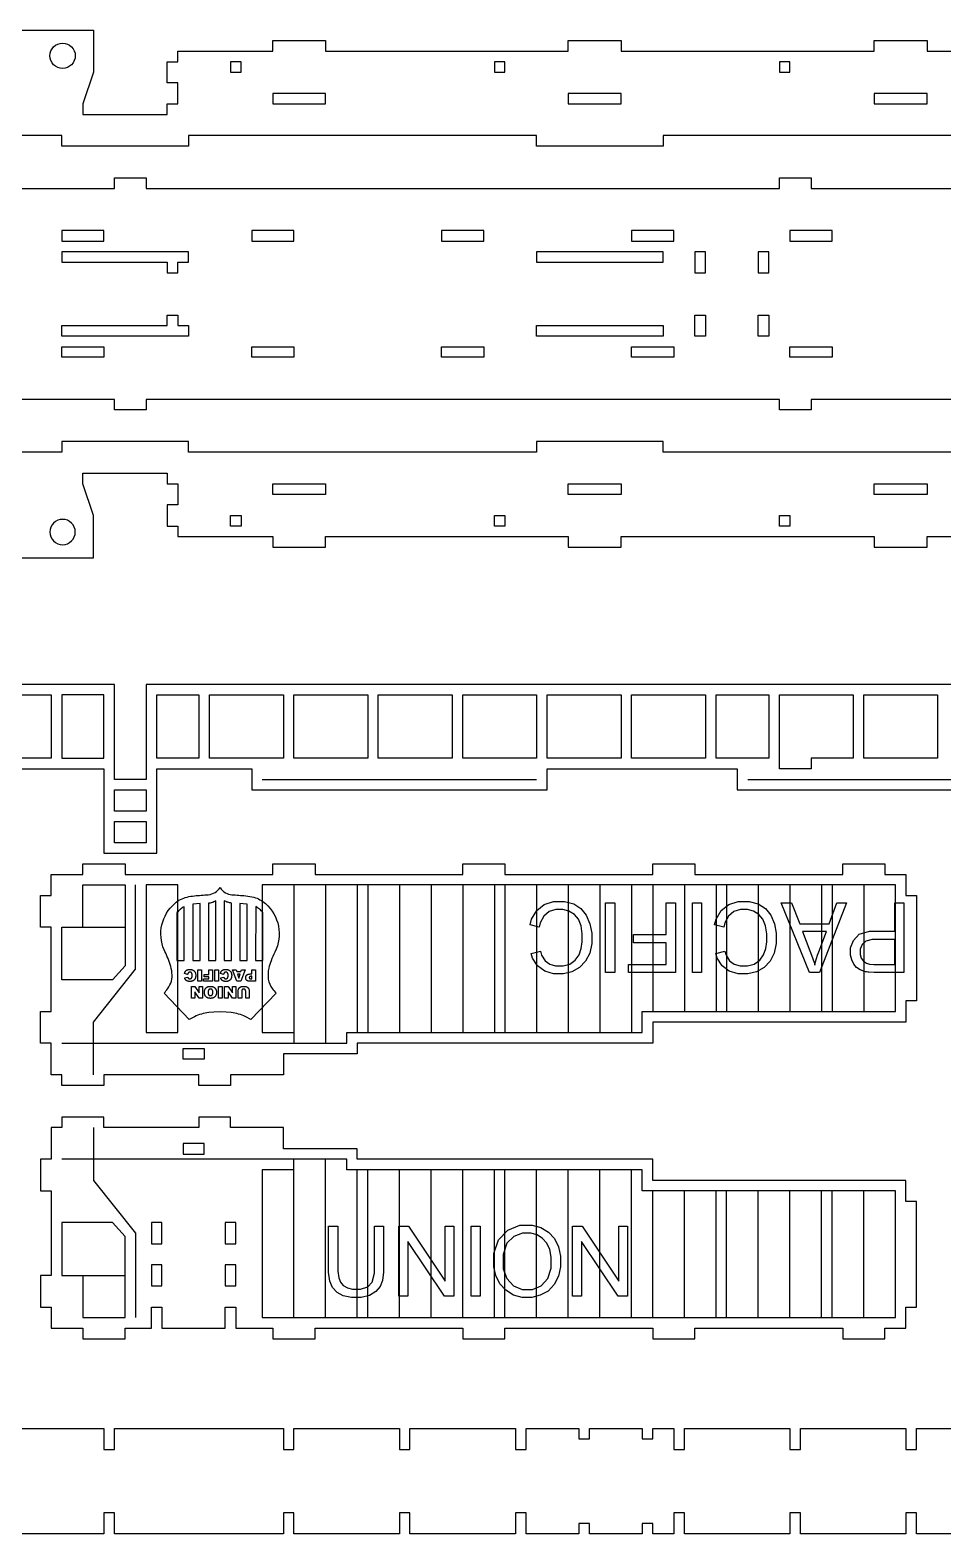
# Model space of a CAD drawing. Extents: x -80 to 87, y -38 to 108.
# Drawn here: x -36 to 7.3, y -37.4 to 33.9 of the extents above; entities that cross this region are included whole.
import ezdxf

# ---------------------------------------------------------------- set-up
doc = ezdxf.new("R2010")
doc.units = 0
doc.header["$MEASUREMENT"] = 0
doc.layers.get('0').update_dxf_attribs({"linetype": 'CONTINUOUS'})
doc.layers.add('ENGRAVE', color=1, linetype='CONTINUOUS')

msp = doc.modelspace()

# ---------------------------------------------------------------- linework, layer by layer
for points in [[(-54.5, 33.875), (-33, 33.875), (-33, 31.875), (-33.5, 30.375), (-33.5, 29.875), (-29.5, 29.875), (-29.5, 30.375), (-29, 30.375), (-29, 31.375), (-29.5, 31.375), (-29.5, 32.375), (-29, 32.375), (-29, 32.875), (-24.5, 32.875), (-24.5, 33.375), (-22, 33.375), (-22, 32.875), (-10.5, 32.875), (-10.5, 33.375), (-8, 33.375), (-8, 32.875), (4, 32.875), (4, 33.375), (6.5, 33.375), (6.5, 32.875), (11, 32.875)], [(10.5, 28.875), (-6, 28.875), (-6, 28.375), (-12, 28.375), (-12, 28.875), (-28.5, 28.875), (-28.5, 28.375), (-34.5, 28.375), (-34.5, 28.875), (-53, 28.875)], [(-43.5, 26.375), (-31.995, 26.375), (-31.995, 26.875), (-30.495, 26.875), (-30.495, 26.375), (-0.5, 26.375), (-0.5, 26.875), (1, 26.875), (1, 26.375), (19, 26.375)], [(19, 16.375), (1, 16.375), (1, 15.875), (-0.5, 15.875), (-0.5, 16.375), (-30.495, 16.375), (-30.495, 15.875), (-31.995, 15.875), (-31.995, 16.375), (-43.5, 16.375)], [(10.5, 13.876), (-6, 13.876), (-6, 14.376), (-12, 14.376), (-12, 13.876), (-28.5, 13.876), (-28.5, 14.376), (-34.5, 14.376), (-34.5, 13.876), (-53, 13.876)], [(-54.5, 8.876), (-33, 8.876), (-33, 10.876), (-33.5, 12.376), (-33.5, 12.876), (-29.5, 12.876), (-29.5, 12.376), (-29, 12.376), (-29, 11.376), (-29.5, 11.376), (-29.5, 10.376), (-29, 10.376), (-29, 9.876), (-24.5, 9.876), (-24.5, 9.376), (-22, 9.376), (-22, 9.876), (-10.5, 9.876), (-10.5, 9.376), (-8, 9.376), (-8, 9.876), (4, 9.876), (4, 9.376), (6.5, 9.376), (6.5, 9.876), (11, 9.876)], [(16.5, 2.876), (-30.5, 2.875), (-30.5, -1.625), (-32, -1.625), (-32, 2.875), (-42, 2.876)], [(-42.5, -1.124), (-32.5, -1.125), (-32.5, -5.125), (-30, -5.125), (-30, -1.125), (-25.5, -1.124), (-25.5, -2.124), (-11.5, -2.124), (-11.5, -1.124), (-2.5, -1.124), (-2.5, -2.124), (11.5, -2.124)], [(-39.5, -32.375), (-32.5, -32.375), (-32.5, -33.375), (-32, -33.375), (-32, -32.375), (-24, -32.375), (-24, -33.375), (-23.5, -33.375), (-23.5, -32.375), (-18.5, -32.375), (-18.5, -33.375), (-18, -33.375), (-18, -32.375), (-13, -32.375), (-13, -33.375), (-12.5, -33.375), (-12.5, -32.375), (-10, -32.375), (-10, -32.875), (-9.5, -32.875), (-9.5, -32.375), (-7, -32.375), (-7, -32.875), (-6.5, -32.875), (-6.5, -32.375), (-5.5, -32.375), (-5.5, -33.375), (-5, -33.375), (-5, -32.375), (0, -32.375), (0, -33.375), (0.5, -33.375), (0.5, -32.375), (5.5, -32.375), (5.5, -33.375), (6, -33.375), (6, -32.375), (14, -32.375)], [(14, -37.375), (6, -37.375), (6, -36.375), (5.5, -36.375), (5.5, -37.375), (0.5, -37.375), (0.5, -36.375), (0, -36.375), (0, -37.375), (-5, -37.375), (-5, -36.375), (-5.5, -36.375), (-5.5, -37.375), (-6.5, -37.375), (-6.5, -36.875), (-7, -36.875), (-7, -37.375), (-9.5, -37.375), (-9.5, -36.875), (-10, -36.875), (-10, -37.375), (-12.5, -37.375), (-12.5, -36.375), (-13, -36.375), (-13, -37.375), (-18, -37.375), (-18, -36.375), (-18.5, -36.375), (-18.5, -37.375), (-23.5, -37.375), (-23.5, -36.375), (-24, -36.375), (-24, -37.375), (-32, -37.375), (-32, -36.375), (-32.5, -36.375), (-32.5, -37.375), (-39.5, -37.375)]]:
    msp.add_lwpolyline(points)
for points in [[(-33.859, 32.657, -0.414214), (-34.459, 32.057, -0.414214), (-35.059, 32.657, -0.414214), (-34.459, 33.257, -0.414214)], [(-33.859, 10.094, 0.414214), (-34.459, 10.694, 0.414214), (-35.059, 10.094, 0.414214), (-34.459, 9.494, 0.414214)]]:
    msp.add_lwpolyline(points, format="xyb", close=True)
for points in [[(-26.5, 32.375), (-26.5, 31.875), (-26, 31.875), (-26, 32.375)], [(-14, 32.375), (-14, 31.875), (-13.5, 31.875), (-13.5, 32.375)], [(-0.5, 32.375), (-0.5, 31.875), (0, 31.875), (0, 32.375)], [(-24.5, 30.875), (-24.5, 30.375), (-22, 30.375), (-22, 30.875)], [(-10.5, 30.875), (-10.5, 30.375), (-8, 30.375), (-8, 30.875)], [(4, 30.875), (4, 30.375), (6.5, 30.375), (6.5, 30.875)], [(-32.5, 24.375), (-34.5, 24.375), (-34.5, 23.875), (-32.5, 23.875)], [(-23.5, 24.375), (-25.5, 24.375), (-25.5, 23.875), (-23.5, 23.875)], [(-14.5, 24.375), (-16.5, 24.375), (-16.5, 23.875), (-14.5, 23.875)], [(-5.5, 24.375), (-7.5, 24.375), (-7.5, 23.875), (-5.5, 23.875)], [(2, 24.375), (0, 24.375), (0, 23.875), (2, 23.875)], [(-28.5, 23.375), (-34.5, 23.375), (-34.5, 22.875), (-29.5, 22.875), (-29.5, 22.375), (-29, 22.375), (-29, 22.875), (-28.5, 22.875)], [(-6, 23.375), (-12, 23.375), (-12, 22.875), (-6, 22.875)], [(-4, 23.375), (-4.5, 23.375), (-4.5, 22.375), (-4, 22.375)], [(-1, 23.375), (-1.5, 23.375), (-1.5, 22.375), (-1, 22.375)], [(-28.5, 19.875), (-28.5, 19.375), (-34.5, 19.375), (-34.5, 19.875), (-29.5, 19.875), (-29.5, 20.375), (-29, 20.375), (-29, 19.875)], [(-4, 20.375), (-4, 19.375), (-4.5, 19.375), (-4.5, 20.375)], [(-1, 20.375), (-1, 19.375), (-1.5, 19.375), (-1.5, 20.375)], [(-6, 19.875), (-6, 19.375), (-12, 19.375), (-12, 19.875)], [(-32.5, 18.875), (-32.5, 18.375), (-34.5, 18.375), (-34.5, 18.875)], [(-23.5, 18.875), (-23.5, 18.375), (-25.5, 18.375), (-25.5, 18.875)], [(-14.5, 18.875), (-14.5, 18.375), (-16.5, 18.375), (-16.5, 18.875)], [(-5.5, 18.875), (-5.5, 18.375), (-7.5, 18.375), (-7.5, 18.875)], [(2, 18.875), (2, 18.375), (0, 18.375), (0, 18.875)], [(-24.5, 11.876), (-24.5, 12.376), (-22, 12.376), (-22, 11.876)], [(-10.5, 11.876), (-10.5, 12.376), (-8, 12.376), (-8, 11.876)], [(4, 11.876), (4, 12.376), (6.5, 12.376), (6.5, 11.876)], [(-26.5, 10.376), (-26.5, 10.876), (-26, 10.876), (-26, 10.376)], [(-14, 10.376), (-14, 10.876), (-13.5, 10.876), (-13.5, 10.376)], [(-0.5, 10.376), (-0.5, 10.876), (0, 10.876), (0, 10.376)], [(-35, -0.624), (-37.5, -0.624), (-37.5, 2.376), (-35, 2.376)], [(-32.5, -0.625), (-32.5, 2.375), (-34.5, 2.376), (-34.5, -0.624)], [(-30, -0.625), (-30, 2.375), (-28, 2.376), (-28, -0.624)], [(-27.5, -0.624), (-27.5, 2.376), (-24, 2.376), (-24, -0.624)], [(-23.5, -0.624), (-23.5, 2.376), (-20, 2.376), (-20, -0.624)], [(-19.5, -0.624), (-19.5, 2.376), (-16, 2.376), (-16, -0.624)], [(-15.5, -0.624), (-15.5, 2.376), (-12, 2.376), (-12, -0.624)], [(-11.5, -0.624), (-11.5, 2.376), (-8, 2.376), (-8, -0.624)], [(-7.5, -0.624), (-7.5, 2.376), (-4, 2.376), (-4, -0.624)], [(-3.5, -0.624), (-3.5, 2.376), (-1, 2.376), (-1, -0.624)], [(-0.5, -1.124), (-0.5, 2.376), (3, 2.376), (3, -0.624), (1, -0.624), (1, -1.124)], [(3.5, -0.624), (3.5, 2.376), (7, 2.376), (7, -0.624)], [(-30.5, -2.125), (-30.5, -3.125), (-32, -3.125), (-32, -2.125)], [(-30.5, -3.625), (-30.5, -4.625), (-32, -4.625), (-32, -3.625)], [(-35, -15.625), (-35, -14.125), (-35.5, -14.125), (-35.5, -12.625), (-35, -12.625), (-35, -8.625), (-35.5, -8.625), (-35.5, -7.125), (-35, -7.125), (-35, -6.125), (-33.5, -6.125), (-33.5, -5.625), (-31.5, -5.625), (-31.5, -6.125), (-24.5, -6.125), (-24.5, -5.625), (-22.5, -5.625), (-22.5, -6.125), (-15.5, -6.125), (-15.5, -5.625), (-13.5, -5.625), (-13.5, -6.125), (-6.5, -6.125), (-6.5, -5.625), (-4.5, -5.625), (-4.5, -6.125), (2.5, -6.125), (2.5, -5.625), (4.5, -5.625), (4.5, -6.125), (5.5, -6.125), (5.5, -7.125), (6, -7.125), (6, -12.125), (5.5, -12.125), (5.5, -13.125), (-6.5, -13.125), (-6.5, -14.125), (-20.5, -14.125), (-20.5, -14.625), (-24, -14.625), (-24, -15.625), (-26.5, -15.625), (-26.5, -16.125), (-28, -16.125), (-28, -15.625), (-32.5, -15.625), (-32.5, -16.125), (-34.5, -16.125), (-34.5, -15.625)], [(-28.75, -14.375), (-27.75, -14.375), (-27.75, -14.875), (-28.75, -14.875)], [(-35, -18.125), (-35, -19.625), (-35.5, -19.625), (-35.5, -21.125), (-35, -21.125), (-35, -25.125), (-35.5, -25.125), (-35.5, -26.625), (-35, -26.625), (-35, -27.625), (-33.5, -27.625), (-33.5, -28.125), (-31.5, -28.125), (-31.5, -27.625), (-30.25, -27.625), (-30.25, -26.625), (-29.75, -26.625), (-29.75, -27.625), (-26.75, -27.625), (-26.75, -26.625), (-26.25, -26.625), (-26.25, -27.625), (-24.5, -27.625), (-24.5, -28.125), (-22.5, -28.125), (-22.5, -27.625), (-15.5, -27.625), (-15.5, -28.125), (-13.5, -28.125), (-13.5, -27.625), (-6.5, -27.625), (-6.5, -28.125), (-4.5, -28.125), (-4.5, -27.625), (2.5, -27.625), (2.5, -28.125), (4.5, -28.125), (4.5, -27.625), (5.5, -27.625), (5.5, -26.625), (6, -26.625), (6, -21.625), (5.5, -21.625), (5.5, -20.625), (-6.5, -20.625), (-6.5, -19.625), (-20.5, -19.625), (-20.5, -19.125), (-24, -19.125), (-24, -18.125), (-26.5, -18.125), (-26.5, -17.625), (-28, -17.625), (-28, -18.125), (-32.5, -18.125), (-32.5, -17.625), (-34.5, -17.625), (-34.5, -18.125)], [(-28.75, -19.375), (-27.75, -19.375), (-27.75, -18.875), (-28.75, -18.875)], [(-30.25, -23.625), (-29.75, -23.625), (-29.75, -22.625), (-30.25, -22.625)], [(-26.75, -23.625), (-26.25, -23.625), (-26.25, -22.625), (-26.75, -22.625)], [(-30.25, -25.625), (-29.75, -25.625), (-29.75, -24.625), (-30.25, -24.625)], [(-26.75, -25.625), (-26.25, -25.625), (-26.25, -24.625), (-26.75, -24.625)]]:
    msp.add_lwpolyline(points, close=True)
at = {"layer": 'ENGRAVE'}
for points in [[(-25, -1.625), (-12, -1.625)], [(-2, -1.625), (11, -1.625)], [(-34.5, -14.125), (-21, -14.125), (-21, -13.625), (-7, -13.625), (-7, -12.625), (5, -12.625), (5, -6.625), (-25, -6.625), (-25, -13.625), (-23.5, -13.625)], [(-33, -15.625), (-33, -13.125), (-31, -10.625), (-31, -6.625)], [(-23.5, -6.625), (-23.5, -14.125)], [(-22, -6.625), (-22, -14.125)], [(-20.5, -6.625), (-20.5, -13.625)], [(-20, -6.625), (-20, -13.625)], [(-18.5, -6.625), (-18.5, -13.625)], [(-17, -6.625), (-17, -13.625)], [(-15.5, -6.625), (-15.5, -13.625)], [(-14, -6.625), (-14, -13.625)], [(-13.5, -6.625), (-13.5, -13.625)], [(-12, -6.625), (-12, -13.625)], [(-10.5, -6.625), (-10.5, -13.625)], [(-9, -6.625), (-9, -13.625)], [(-7.5, -6.625), (-7.5, -13.625)], [(-6.5, -6.625), (-6.5, -12.625)], [(-5, -6.625), (-5, -12.625)], [(-3.5, -6.625), (-3.5, -12.625)], [(-3, -6.625), (-3, -12.625)], [(-1.5, -6.625), (-1.5, -12.625)], [(0, -6.625), (0, -12.625)], [(1.5, -6.625), (1.5, -12.625)], [(2, -6.625), (2, -12.625)], [(3.5, -6.625), (3.5, -12.625)], [(-33.5, -8.625), (-31.5, -8.625)], [(-33, -18.125), (-33, -20.625), (-31, -23.125), (-31, -27.125)], [(-23.5, -20.125), (-25, -20.125), (-25, -27.125), (5, -27.125), (5, -21.125), (-7, -21.125), (-7, -20.125), (-21, -20.125), (-21, -19.625), (-34.5, -19.625)], [(-23.5, -27.125), (-23.5, -19.625)], [(-22, -27.125), (-22, -19.625)], [(-20.5, -27.125), (-20.5, -20.125)], [(-20, -27.125), (-20, -20.125)], [(-18.5, -27.125), (-18.5, -20.125)], [(-17, -27.125), (-17, -20.125)], [(-15.5, -27.125), (-15.5, -20.125)], [(-14, -27.125), (-14, -20.125)], [(-13.5, -27.125), (-13.5, -20.125)], [(-12, -27.125), (-12, -20.125)], [(-10.5, -27.125), (-10.5, -20.125)], [(-9, -27.125), (-9, -20.125)], [(-7.5, -27.125), (-7.5, -20.125)], [(-6.5, -27.125), (-6.5, -21.125)], [(-5, -27.125), (-5, -21.125)], [(-3.5, -27.125), (-3.5, -21.125)], [(-3, -27.125), (-3, -21.125)], [(-1.5, -27.125), (-1.5, -21.125)], [(0, -27.125), (0, -21.125)], [(1.5, -27.125), (1.5, -21.125)], [(2, -27.125), (2, -21.125)], [(3.5, -27.125), (3.5, -21.125)], [(-33.5, -25.125), (-31.5, -25.125)]]:
    msp.add_lwpolyline(points, dxfattribs=at)
for points in [[(-31.5, -6.625), (-31.5, -10.46), (-32.102, -11.125), (-34.5, -11.125), (-34.5, -8.625), (-33.5, -8.625), (-33.5, -6.625)], [(-29, -6.625), (-30.5, -6.625), (-30.5, -13.625), (-29, -13.625)], [(-28.696, -7.66), (-28.742, -7.686), (-28.788, -7.714), (-28.833, -7.746), (-28.877, -7.779), (-28.92, -7.816), (-28.962, -7.854), (-29.003, -7.895), (-29.042, -7.938), (-29.039, -10.207), (-28.694, -10.207)], [(-27.948, -7.51), (-28.108, -7.522), (-28.294, -7.545), (-28.294, -10.207), (-27.948, -10.207)], [(-27.202, -7.387), (-27.248, -7.413), (-27.292, -7.434), (-27.335, -7.452), (-27.378, -7.466), (-27.42, -7.477), (-27.462, -7.486), (-27.505, -7.492), (-27.548, -7.497), (-27.548, -10.207), (-27.203, -10.207)], [(-26.458, -7.484), (-26.501, -7.478), (-26.544, -7.471), (-26.586, -7.462), (-26.628, -7.451), (-26.67, -7.437), (-26.713, -7.419), (-26.758, -7.398), (-26.804, -7.374), (-26.803, -10.207), (-26.458, -10.207)], [(-25.712, -7.544), (-25.898, -7.52), (-26.058, -7.506), (-26.058, -10.207), (-25.712, -10.207)], [(-24.965, -7.93), (-25.004, -7.888), (-25.044, -7.847), (-25.086, -7.809), (-25.129, -7.774), (-25.173, -7.741), (-25.218, -7.71), (-25.264, -7.682), (-25.311, -7.656), (-25.312, -10.207), (-24.967, -10.207)], [(-11.874, -8.63), (-12.311, -8.519), (-12.243, -8.249), (-11.995, -7.837), (-11.637, -7.553), (-11.199, -7.411), (-10.673, -7.411), (-10.237, -7.52), (-9.902, -7.738), (-9.647, -8.054), (-9.472, -8.468), (-9.384, -8.912), (-9.384, -9.409), (-9.483, -9.86), (-9.681, -10.246), (-9.962, -10.539), (-10.327, -10.739), (-10.728, -10.839), (-11.196, -10.839), (-11.614, -10.712), (-11.952, -10.459), (-12.188, -10.103), (-12.255, -9.874), (-11.824, -9.772), (-11.767, -9.953), (-11.599, -10.216), (-11.38, -10.382), (-11.104, -10.464), (-10.747, -10.464), (-10.428, -10.373), (-10.171, -10.189), (-9.991, -9.943), (-9.887, -9.635), (-9.835, -9.316), (-9.835, -8.941), (-9.897, -8.571), (-10.02, -8.256), (-10.211, -8.02), (-10.471, -7.864), (-10.753, -7.786), (-11.088, -7.786), (-11.4, -7.892), (-11.656, -8.105), (-11.829, -8.42)], [(-8.297, -7.467), (-8.297, -10.782), (-8.735, -10.782), (-8.735, -7.467)], [(-5.42, -7.467), (-5.42, -10.782), (-7.654, -10.782), (-7.654, -10.391), (-5.857, -10.391), (-5.857, -9.364), (-7.412, -9.364), (-7.412, -8.972), (-5.857, -8.972), (-5.857, -7.467)], [(-4.183, -7.467), (-4.183, -10.782), (-4.621, -10.782), (-4.621, -7.467)], [(-3.132, -8.63), (-3.57, -8.519), (-3.501, -8.249), (-3.253, -7.837), (-2.895, -7.553), (-2.457, -7.411), (-1.931, -7.411), (-1.496, -7.52), (-1.16, -7.738), (-0.905, -8.054), (-0.73, -8.468), (-0.643, -8.912), (-0.643, -9.409), (-0.741, -9.86), (-0.939, -10.246), (-1.22, -10.539), (-1.585, -10.739), (-1.987, -10.839), (-2.454, -10.839), (-2.872, -10.712), (-3.211, -10.459), (-3.447, -10.103), (-3.513, -9.874), (-3.082, -9.772), (-3.025, -9.953), (-2.858, -10.216), (-2.638, -10.382), (-2.363, -10.464), (-2.005, -10.464), (-1.686, -10.373), (-1.43, -10.189), (-1.249, -9.943), (-1.145, -9.635), (-1.093, -9.316), (-1.093, -8.941), (-1.155, -8.571), (-1.278, -8.256), (-1.47, -8.02), (-1.73, -7.864), (-2.011, -7.786), (-2.347, -7.786), (-2.659, -7.892), (-2.914, -8.105), (-3.087, -8.42)], [(2.681, -7.467), (1.408, -10.782), (0.936, -10.782), (-0.416, -7.467), (0.083, -7.467), (0.467, -8.472), (1.855, -8.472), (2.218, -7.467)], [(1.73, -8.83), (0.604, -8.83), (0.951, -9.745), (1.028, -9.954), (1.146, -10.299), (1.186, -10.434), (1.218, -10.275), (1.308, -9.957), (1.364, -9.8)], [(4.966, -9.208), (3.898, -9.208), (3.596, -9.287), (3.418, -9.445), (3.329, -9.667), (3.329, -9.915), (3.381, -10.093), (3.486, -10.241), (3.625, -10.338), (3.766, -10.377), (3.97, -10.391), (4.966, -10.391)], [(-28.535, -10.865), (-28.683, -10.821), (-28.679, -10.806), (-28.675, -10.791), (-28.67, -10.777), (-28.664, -10.764), (-28.658, -10.751), (-28.651, -10.739), (-28.644, -10.727), (-28.636, -10.717), (-28.628, -10.706), (-28.619, -10.697), (-28.61, -10.688), (-28.6, -10.68), (-28.59, -10.672), (-28.579, -10.665), (-28.568, -10.659), (-28.556, -10.653), (-28.544, -10.648), (-28.531, -10.644), (-28.517, -10.64), (-28.502, -10.637), (-28.487, -10.635), (-28.47, -10.633), (-28.453, -10.632), (-28.435, -10.632), (-28.413, -10.633), (-28.393, -10.634), (-28.373, -10.636), (-28.354, -10.639), (-28.336, -10.642), (-28.32, -10.647), (-28.304, -10.652), (-28.297, -10.655), (-28.289, -10.658), (-28.282, -10.662), (-28.275, -10.665), (-28.269, -10.669), (-28.262, -10.674), (-28.256, -10.678), (-28.249, -10.683), (-28.243, -10.689), (-28.237, -10.694), (-28.231, -10.7), (-28.225, -10.706), (-28.213, -10.719), (-28.202, -10.734), (-28.192, -10.75), (-28.187, -10.758), (-28.182, -10.767), (-28.178, -10.776), (-28.174, -10.785), (-28.17, -10.794), (-28.167, -10.804), (-28.164, -10.814), (-28.161, -10.824), (-28.156, -10.846), (-28.153, -10.869), (-28.151, -10.893), (-28.151, -10.917), (-28.151, -10.934), (-28.152, -10.951), (-28.153, -10.966), (-28.155, -10.982), (-28.158, -10.997), (-28.161, -11.011), (-28.165, -11.025), (-28.169, -11.038), (-28.174, -11.051), (-28.179, -11.063), (-28.185, -11.075), (-28.191, -11.086), (-28.198, -11.097), (-28.206, -11.108), (-28.214, -11.118), (-28.223, -11.127), (-28.232, -11.136), (-28.242, -11.144), (-28.252, -11.152), (-28.263, -11.159), (-28.274, -11.166), (-28.286, -11.172), (-28.298, -11.177), (-28.31, -11.182), (-28.323, -11.186), (-28.337, -11.19), (-28.351, -11.193), (-28.365, -11.196), (-28.38, -11.198), (-28.395, -11.199), (-28.411, -11.2), (-28.427, -11.2), (-28.452, -11.2), (-28.476, -11.198), (-28.499, -11.194), (-28.509, -11.192), (-28.52, -11.19), (-28.53, -11.187), (-28.539, -11.184), (-28.549, -11.18), (-28.557, -11.177), (-28.566, -11.173), (-28.574, -11.168), (-28.582, -11.163), (-28.59, -11.158), (-28.597, -11.153), (-28.604, -11.147), (-28.611, -11.141), (-28.618, -11.135), (-28.624, -11.128), (-28.63, -11.121), (-28.636, -11.113), (-28.641, -11.105), (-28.647, -11.097), (-28.652, -11.088), (-28.657, -11.08), (-28.661, -11.07), (-28.67, -11.051), (-28.678, -11.03), (-28.529, -10.996), (-28.525, -11.008), (-28.521, -11.018), (-28.519, -11.022), (-28.516, -11.026), (-28.514, -11.03), (-28.512, -11.033), (-28.509, -11.038), (-28.505, -11.042), (-28.501, -11.047), (-28.496, -11.05), (-28.492, -11.054), (-28.487, -11.057), (-28.483, -11.06), (-28.478, -11.063), (-28.472, -11.066), (-28.467, -11.068), (-28.461, -11.07), (-28.456, -11.071), (-28.45, -11.072), (-28.444, -11.073), (-28.438, -11.074), (-28.432, -11.074), (-28.424, -11.074), (-28.418, -11.073), (-28.411, -11.072), (-28.404, -11.071), (-28.398, -11.069), (-28.392, -11.067), (-28.386, -11.065), (-28.381, -11.062), (-28.375, -11.059), (-28.37, -11.056), (-28.365, -11.052), (-28.36, -11.048), (-28.356, -11.043), (-28.351, -11.038), (-28.347, -11.033), (-28.343, -11.027), (-28.341, -11.023), (-28.338, -11.018), (-28.336, -11.013), (-28.333, -11.008), (-28.331, -11.002), (-28.329, -10.996), (-28.328, -10.99), (-28.326, -10.983), (-28.324, -10.969), (-28.322, -10.953), (-28.321, -10.937), (-28.32, -10.919), (-28.321, -10.897), (-28.322, -10.877), (-28.324, -10.858), (-28.326, -10.85), (-28.327, -10.842), (-28.329, -10.834), (-28.331, -10.827), (-28.333, -10.82), (-28.336, -10.814), (-28.339, -10.808), (-28.341, -10.803), (-28.343, -10.8), (-28.345, -10.798), (-28.346, -10.796), (-28.348, -10.794), (-28.351, -10.789), (-28.355, -10.786), (-28.359, -10.782), (-28.363, -10.779), (-28.367, -10.776), (-28.372, -10.773), (-28.376, -10.77), (-28.381, -10.768), (-28.386, -10.766), (-28.391, -10.764), (-28.397, -10.763), (-28.402, -10.762), (-28.408, -10.761), (-28.413, -10.76), (-28.419, -10.76), (-28.426, -10.76), (-28.432, -10.76), (-28.437, -10.76), (-28.443, -10.761), (-28.448, -10.761), (-28.454, -10.762), (-28.459, -10.763), (-28.464, -10.765), (-28.468, -10.766), (-28.473, -10.768), (-28.477, -10.77), (-28.481, -10.772), (-28.485, -10.775), (-28.489, -10.777), (-28.493, -10.78), (-28.496, -10.783), (-28.499, -10.787), (-28.502, -10.79), (-28.505, -10.794), (-28.508, -10.798), (-28.511, -10.802), (-28.513, -10.806), (-28.516, -10.81), (-28.521, -10.82), (-28.525, -10.83), (-28.529, -10.841), (-28.532, -10.853)], [(-27.879, -11.19), (-28.048, -11.19), (-28.048, -10.642), (-27.879, -10.642)], [(-27.362, -11.19), (-27.78, -11.19), (-27.78, -11.073), (-27.533, -11.073), (-27.533, -10.977), (-27.744, -10.977), (-27.744, -10.866), (-27.533, -10.866), (-27.533, -10.642), (-27.362, -10.642)], [(-27.07, -11.19), (-27.239, -11.19), (-27.239, -10.642), (-27.07, -10.642)], [(-26.832, -10.865), (-26.98, -10.821), (-26.976, -10.806), (-26.971, -10.791), (-26.966, -10.777), (-26.961, -10.764), (-26.955, -10.751), (-26.948, -10.739), (-26.941, -10.727), (-26.933, -10.717), (-26.925, -10.706), (-26.916, -10.697), (-26.907, -10.688), (-26.897, -10.68), (-26.887, -10.672), (-26.876, -10.665), (-26.865, -10.659), (-26.853, -10.653), (-26.841, -10.648), (-26.828, -10.644), (-26.814, -10.64), (-26.799, -10.637), (-26.784, -10.635), (-26.767, -10.633), (-26.75, -10.632), (-26.732, -10.632), (-26.71, -10.633), (-26.689, -10.634), (-26.67, -10.636), (-26.651, -10.639), (-26.633, -10.642), (-26.617, -10.647), (-26.601, -10.652), (-26.593, -10.655), (-26.586, -10.658), (-26.579, -10.662), (-26.572, -10.665), (-26.566, -10.669), (-26.559, -10.674), (-26.552, -10.678), (-26.546, -10.683), (-26.54, -10.689), (-26.534, -10.694), (-26.528, -10.7), (-26.522, -10.706), (-26.51, -10.719), (-26.499, -10.734), (-26.489, -10.75), (-26.484, -10.758), (-26.479, -10.767), (-26.475, -10.776), (-26.471, -10.785), (-26.467, -10.794), (-26.464, -10.804), (-26.461, -10.814), (-26.458, -10.824), (-26.453, -10.846), (-26.45, -10.869), (-26.448, -10.893), (-26.448, -10.917), (-26.448, -10.934), (-26.449, -10.951), (-26.45, -10.966), (-26.452, -10.982), (-26.455, -10.997), (-26.458, -11.011), (-26.461, -11.025), (-26.466, -11.038), (-26.47, -11.051), (-26.476, -11.063), (-26.482, -11.075), (-26.488, -11.086), (-26.495, -11.097), (-26.503, -11.108), (-26.511, -11.118), (-26.52, -11.127), (-26.529, -11.136), (-26.539, -11.144), (-26.549, -11.152), (-26.56, -11.159), (-26.571, -11.166), (-26.582, -11.172), (-26.594, -11.177), (-26.607, -11.182), (-26.62, -11.186), (-26.633, -11.19), (-26.647, -11.193), (-26.662, -11.196), (-26.677, -11.198), (-26.692, -11.199), (-26.708, -11.2), (-26.724, -11.2), (-26.749, -11.2), (-26.773, -11.198), (-26.795, -11.194), (-26.806, -11.192), (-26.816, -11.19), (-26.826, -11.187), (-26.836, -11.184), (-26.845, -11.18), (-26.854, -11.177), (-26.863, -11.173), (-26.871, -11.168), (-26.879, -11.163), (-26.887, -11.158), (-26.894, -11.153), (-26.901, -11.147), (-26.908, -11.141), (-26.914, -11.135), (-26.921, -11.128), (-26.927, -11.121), (-26.933, -11.113), (-26.938, -11.105), (-26.944, -11.097), (-26.949, -11.088), (-26.954, -11.08), (-26.958, -11.07), (-26.967, -11.051), (-26.975, -11.03), (-26.826, -10.996), (-26.822, -11.008), (-26.817, -11.018), (-26.815, -11.022), (-26.813, -11.026), (-26.811, -11.03), (-26.809, -11.033), (-26.805, -11.038), (-26.802, -11.042), (-26.798, -11.047), (-26.793, -11.05), (-26.789, -11.054), (-26.784, -11.057), (-26.779, -11.06), (-26.774, -11.063), (-26.769, -11.066), (-26.764, -11.068), (-26.758, -11.07), (-26.753, -11.071), (-26.747, -11.072), (-26.741, -11.073), (-26.735, -11.074), (-26.728, -11.074), (-26.721, -11.074), (-26.714, -11.073), (-26.708, -11.072), (-26.701, -11.071), (-26.695, -11.069), (-26.689, -11.067), (-26.683, -11.065), (-26.678, -11.062), (-26.672, -11.059), (-26.667, -11.056), (-26.662, -11.052), (-26.657, -11.048), (-26.653, -11.043), (-26.648, -11.038), (-26.644, -11.033), (-26.64, -11.027), (-26.637, -11.023), (-26.635, -11.018), (-26.632, -11.013), (-26.63, -11.008), (-26.628, -11.002), (-26.626, -10.996), (-26.624, -10.99), (-26.623, -10.983), (-26.62, -10.969), (-26.619, -10.953), (-26.617, -10.937), (-26.617, -10.919), (-26.618, -10.897), (-26.619, -10.877), (-26.621, -10.858), (-26.622, -10.85), (-26.624, -10.842), (-26.626, -10.834), (-26.628, -10.827), (-26.63, -10.82), (-26.633, -10.814), (-26.635, -10.808), (-26.638, -10.803), (-26.64, -10.8), (-26.641, -10.798), (-26.643, -10.796), (-26.645, -10.794), (-26.648, -10.789), (-26.652, -10.786), (-26.656, -10.782), (-26.66, -10.779), (-26.664, -10.776), (-26.669, -10.773), (-26.673, -10.77), (-26.678, -10.768), (-26.683, -10.766), (-26.688, -10.764), (-26.693, -10.763), (-26.699, -10.762), (-26.705, -10.761), (-26.71, -10.76), (-26.716, -10.76), (-26.722, -10.76), (-26.728, -10.76), (-26.734, -10.76), (-26.74, -10.761), (-26.745, -10.761), (-26.751, -10.762), (-26.756, -10.763), (-26.76, -10.765), (-26.765, -10.766), (-26.77, -10.768), (-26.774, -10.77), (-26.778, -10.772), (-26.782, -10.775), (-26.786, -10.777), (-26.789, -10.78), (-26.793, -10.783), (-26.796, -10.787), (-26.799, -10.79), (-26.802, -10.794), (-26.805, -10.798), (-26.808, -10.802), (-26.81, -10.806), (-26.813, -10.81), (-26.817, -10.82), (-26.822, -10.83), (-26.826, -10.841), (-26.829, -10.853)], [(-26.208, -10.733), (-26.016, -10.733), (-25.989, -10.642), (-25.816, -10.642), (-26.021, -11.19), (-26.207, -11.19), (-26.413, -10.642), (-26.236, -10.642)], [(-25.317, -11.19), (-25.599, -11.19), (-25.621, -11.19), (-25.631, -11.189), (-25.642, -11.188), (-25.652, -11.186), (-25.661, -11.184), (-25.67, -11.182), (-25.679, -11.18), (-25.687, -11.177), (-25.696, -11.173), (-25.703, -11.17), (-25.711, -11.166), (-25.718, -11.162), (-25.724, -11.157), (-25.731, -11.152), (-25.736, -11.147), (-25.742, -11.141), (-25.747, -11.135), (-25.752, -11.129), (-25.756, -11.123), (-25.761, -11.116), (-25.764, -11.109), (-25.768, -11.101), (-25.771, -11.094), (-25.773, -11.086), (-25.776, -11.078), (-25.778, -11.069), (-25.779, -11.06), (-25.781, -11.051), (-25.782, -11.042), (-25.782, -11.032), (-25.782, -11.022), (-25.782, -11.012), (-25.781, -11.002), (-25.781, -10.993), (-25.779, -10.983), (-25.777, -10.974), (-25.775, -10.965), (-25.773, -10.957), (-25.77, -10.948), (-25.766, -10.94), (-25.763, -10.933), (-25.759, -10.925), (-25.754, -10.918), (-25.749, -10.911), (-25.744, -10.905), (-25.738, -10.899), (-25.732, -10.893), (-25.726, -10.887), (-25.719, -10.882), (-25.712, -10.877), (-25.704, -10.872), (-25.696, -10.868), (-25.688, -10.864), (-25.679, -10.861), (-25.669, -10.858), (-25.66, -10.855), (-25.649, -10.853), (-25.639, -10.851), (-25.628, -10.849), (-25.605, -10.847), (-25.58, -10.846), (-25.487, -10.846), (-25.487, -10.642), (-25.317, -10.642)], [(-26.172, -10.851), (-26.112, -11.048), (-26.052, -10.851)], [(-25.487, -10.957), (-25.529, -10.957), (-25.541, -10.957), (-25.551, -10.958), (-25.561, -10.96), (-25.566, -10.96), (-25.57, -10.961), (-25.574, -10.963), (-25.578, -10.964), (-25.582, -10.965), (-25.586, -10.967), (-25.589, -10.968), (-25.592, -10.97), (-25.593, -10.971), (-25.595, -10.972), (-25.596, -10.973), (-25.597, -10.974), (-25.6, -10.976), (-25.602, -10.979), (-25.604, -10.981), (-25.606, -10.983), (-25.608, -10.986), (-25.609, -10.988), (-25.611, -10.991), (-25.612, -10.994), (-25.613, -10.996), (-25.614, -10.999), (-25.615, -11.002), (-25.616, -11.005), (-25.616, -11.008), (-25.617, -11.011), (-25.617, -11.014), (-25.617, -11.018), (-25.617, -11.021), (-25.617, -11.024), (-25.616, -11.027), (-25.616, -11.03), (-25.615, -11.033), (-25.615, -11.036), (-25.614, -11.039), (-25.613, -11.041), (-25.612, -11.044), (-25.61, -11.047), (-25.609, -11.049), (-25.607, -11.052), (-25.606, -11.054), (-25.604, -11.057), (-25.602, -11.059), (-25.6, -11.061), (-25.599, -11.062), (-25.598, -11.064), (-25.596, -11.065), (-25.595, -11.066), (-25.594, -11.067), (-25.592, -11.067), (-25.591, -11.068), (-25.589, -11.069), (-25.586, -11.071), (-25.583, -11.072), (-25.579, -11.074), (-25.575, -11.075), (-25.571, -11.076), (-25.567, -11.077), (-25.562, -11.078), (-25.557, -11.078), (-25.547, -11.079), (-25.535, -11.079), (-25.487, -11.079)], [(-27.83, -11.99), (-27.988, -11.99), (-28.196, -11.686), (-28.196, -11.99), (-28.355, -11.99), (-28.355, -11.442), (-28.196, -11.442), (-27.989, -11.745), (-27.989, -11.442), (-27.83, -11.442)], [(-27.17, -11.716), (-27.17, -11.732), (-27.171, -11.749), (-27.172, -11.764), (-27.174, -11.779), (-27.177, -11.794), (-27.18, -11.808), (-27.184, -11.822), (-27.188, -11.835), (-27.193, -11.848), (-27.199, -11.861), (-27.205, -11.873), (-27.212, -11.884), (-27.219, -11.895), (-27.227, -11.906), (-27.235, -11.916), (-27.244, -11.925), (-27.254, -11.934), (-27.264, -11.943), (-27.274, -11.951), (-27.285, -11.958), (-27.297, -11.965), (-27.309, -11.971), (-27.321, -11.977), (-27.334, -11.981), (-27.347, -11.986), (-27.361, -11.99), (-27.375, -11.993), (-27.39, -11.996), (-27.405, -11.998), (-27.42, -11.999), (-27.436, -12), (-27.453, -12), (-27.469, -12), (-27.486, -11.999), (-27.502, -11.998), (-27.517, -11.996), (-27.532, -11.993), (-27.546, -11.99), (-27.56, -11.986), (-27.574, -11.982), (-27.587, -11.977), (-27.599, -11.971), (-27.611, -11.965), (-27.623, -11.959), (-27.634, -11.952), (-27.644, -11.944), (-27.654, -11.935), (-27.664, -11.927), (-27.672, -11.917), (-27.681, -11.907), (-27.689, -11.897), (-27.696, -11.886), (-27.703, -11.875), (-27.709, -11.863), (-27.714, -11.851), (-27.719, -11.838), (-27.723, -11.825), (-27.727, -11.811), (-27.73, -11.797), (-27.733, -11.783), (-27.735, -11.768), (-27.736, -11.753), (-27.737, -11.737), (-27.738, -11.72), (-27.737, -11.697), (-27.736, -11.674), (-27.733, -11.653), (-27.73, -11.633), (-27.725, -11.613), (-27.719, -11.595), (-27.716, -11.587), (-27.713, -11.578), (-27.709, -11.57), (-27.705, -11.562), (-27.701, -11.555), (-27.697, -11.547), (-27.692, -11.54), (-27.687, -11.533), (-27.682, -11.526), (-27.677, -11.52), (-27.671, -11.514), (-27.666, -11.508), (-27.66, -11.502), (-27.654, -11.496), (-27.647, -11.491), (-27.641, -11.485), (-27.634, -11.48), (-27.627, -11.475), (-27.612, -11.466), (-27.604, -11.462), (-27.596, -11.458), (-27.588, -11.455), (-27.579, -11.451), (-27.571, -11.448), (-27.562, -11.446), (-27.543, -11.441), (-27.524, -11.437), (-27.503, -11.434), (-27.482, -11.433), (-27.459, -11.432), (-27.437, -11.433), (-27.415, -11.434), (-27.394, -11.436), (-27.375, -11.44), (-27.356, -11.444), (-27.338, -11.449), (-27.322, -11.455), (-27.314, -11.458), (-27.306, -11.462), (-27.298, -11.466), (-27.291, -11.47), (-27.284, -11.474), (-27.277, -11.479), (-27.27, -11.484), (-27.263, -11.489), (-27.257, -11.494), (-27.251, -11.5), (-27.245, -11.506), (-27.239, -11.512), (-27.233, -11.519), (-27.228, -11.526), (-27.217, -11.54), (-27.207, -11.555), (-27.203, -11.564), (-27.198, -11.572), (-27.194, -11.581), (-27.191, -11.589), (-27.187, -11.599), (-27.184, -11.608), (-27.179, -11.628), (-27.175, -11.648), (-27.172, -11.67), (-27.17, -11.692)], [(-27.339, -11.715), (-27.34, -11.695), (-27.341, -11.676), (-27.343, -11.659), (-27.345, -11.651), (-27.347, -11.643), (-27.349, -11.636), (-27.351, -11.629), (-27.354, -11.622), (-27.356, -11.616), (-27.359, -11.61), (-27.363, -11.605), (-27.366, -11.6), (-27.37, -11.595), (-27.374, -11.591), (-27.378, -11.586), (-27.382, -11.583), (-27.387, -11.579), (-27.391, -11.576), (-27.396, -11.573), (-27.401, -11.57), (-27.406, -11.568), (-27.412, -11.565), (-27.417, -11.564), (-27.423, -11.562), (-27.429, -11.561), (-27.435, -11.56), (-27.441, -11.559), (-27.447, -11.559), (-27.454, -11.558), (-27.46, -11.559), (-27.467, -11.559), (-27.473, -11.56), (-27.479, -11.561), (-27.485, -11.562), (-27.491, -11.564), (-27.497, -11.565), (-27.502, -11.567), (-27.507, -11.57), (-27.512, -11.572), (-27.517, -11.575), (-27.522, -11.579), (-27.526, -11.582), (-27.53, -11.586), (-27.534, -11.59), (-27.538, -11.594), (-27.54, -11.596), (-27.542, -11.599), (-27.544, -11.601), (-27.545, -11.604), (-27.548, -11.61), (-27.551, -11.616), (-27.554, -11.622), (-27.556, -11.629), (-27.559, -11.636), (-27.561, -11.644), (-27.562, -11.652), (-27.564, -11.661), (-27.566, -11.68), (-27.568, -11.7), (-27.568, -11.722), (-27.568, -11.741), (-27.566, -11.758), (-27.565, -11.767), (-27.564, -11.775), (-27.562, -11.782), (-27.56, -11.789), (-27.558, -11.796), (-27.556, -11.803), (-27.553, -11.809), (-27.55, -11.815), (-27.547, -11.821), (-27.544, -11.826), (-27.541, -11.831), (-27.537, -11.836), (-27.533, -11.84), (-27.529, -11.844), (-27.524, -11.848), (-27.52, -11.852), (-27.515, -11.855), (-27.51, -11.858), (-27.505, -11.86), (-27.5, -11.863), (-27.495, -11.865), (-27.489, -11.867), (-27.483, -11.868), (-27.478, -11.869), (-27.472, -11.87), (-27.465, -11.871), (-27.459, -11.872), (-27.452, -11.872), (-27.446, -11.872), (-27.44, -11.871), (-27.434, -11.87), (-27.428, -11.869), (-27.422, -11.868), (-27.417, -11.867), (-27.411, -11.865), (-27.406, -11.863), (-27.401, -11.86), (-27.396, -11.857), (-27.391, -11.854), (-27.387, -11.851), (-27.382, -11.848), (-27.378, -11.844), (-27.374, -11.84), (-27.37, -11.835), (-27.368, -11.833), (-27.366, -11.831), (-27.363, -11.825), (-27.36, -11.82), (-27.357, -11.814), (-27.354, -11.808), (-27.351, -11.801), (-27.349, -11.794), (-27.347, -11.787), (-27.345, -11.779), (-27.343, -11.771), (-27.341, -11.754), (-27.34, -11.735)], [(-26.9, -11.99), (-27.069, -11.99), (-27.069, -11.442), (-26.9, -11.442)], [(-26.256, -11.99), (-26.413, -11.99), (-26.621, -11.686), (-26.621, -11.99), (-26.781, -11.99), (-26.781, -11.442), (-26.621, -11.442), (-26.415, -11.745), (-26.415, -11.442), (-26.256, -11.442)], [(-25.974, -11.99), (-26.142, -11.99), (-26.142, -11.663), (-26.142, -11.651), (-26.141, -11.639), (-26.14, -11.628), (-26.139, -11.616), (-26.137, -11.605), (-26.134, -11.593), (-26.131, -11.582), (-26.127, -11.572), (-26.123, -11.561), (-26.119, -11.551), (-26.113, -11.541), (-26.108, -11.531), (-26.102, -11.522), (-26.095, -11.513), (-26.088, -11.504), (-26.08, -11.496), (-26.072, -11.488), (-26.063, -11.481), (-26.055, -11.474), (-26.047, -11.468), (-26.038, -11.463), (-26.029, -11.458), (-26.021, -11.454), (-26.012, -11.45), (-25.999, -11.446), (-25.986, -11.442), (-25.972, -11.439), (-25.957, -11.437), (-25.942, -11.435), (-25.926, -11.433), (-25.91, -11.432), (-25.893, -11.432), (-25.851, -11.434), (-25.806, -11.438), (-25.794, -11.439), (-25.783, -11.441), (-25.772, -11.444), (-25.762, -11.446), (-25.753, -11.449), (-25.743, -11.452), (-25.735, -11.456), (-25.727, -11.46), (-25.719, -11.464), (-25.711, -11.469), (-25.703, -11.474), (-25.696, -11.48), (-25.689, -11.486), (-25.682, -11.493), (-25.675, -11.5), (-25.668, -11.507), (-25.662, -11.515), (-25.656, -11.523), (-25.651, -11.531), (-25.646, -11.539), (-25.642, -11.546), (-25.638, -11.554), (-25.635, -11.562), (-25.632, -11.571), (-25.625, -11.596), (-25.62, -11.62), (-25.619, -11.631), (-25.617, -11.642), (-25.617, -11.653), (-25.616, -11.663), (-25.616, -11.99), (-25.785, -11.99), (-25.785, -11.655), (-25.785, -11.65), (-25.785, -11.644), (-25.786, -11.639), (-25.787, -11.634), (-25.787, -11.629), (-25.788, -11.624), (-25.79, -11.62), (-25.791, -11.615), (-25.793, -11.611), (-25.795, -11.607), (-25.797, -11.603), (-25.799, -11.599), (-25.802, -11.595), (-25.804, -11.592), (-25.807, -11.588), (-25.81, -11.585), (-25.813, -11.582), (-25.817, -11.579), (-25.82, -11.576), (-25.824, -11.574), (-25.828, -11.572), (-25.832, -11.569), (-25.836, -11.568), (-25.84, -11.566), (-25.844, -11.564), (-25.849, -11.563), (-25.854, -11.562), (-25.859, -11.561), (-25.864, -11.56), (-25.869, -11.56), (-25.874, -11.56), (-25.88, -11.56), (-25.885, -11.56), (-25.89, -11.56), (-25.896, -11.56), (-25.901, -11.561), (-25.905, -11.562), (-25.91, -11.563), (-25.915, -11.564), (-25.919, -11.566), (-25.923, -11.567), (-25.927, -11.569), (-25.931, -11.571), (-25.935, -11.574), (-25.939, -11.576), (-25.942, -11.579), (-25.946, -11.581), (-25.949, -11.584), (-25.952, -11.588), (-25.955, -11.591), (-25.957, -11.595), (-25.96, -11.598), (-25.962, -11.602), (-25.964, -11.606), (-25.966, -11.61), (-25.968, -11.615), (-25.969, -11.619), (-25.97, -11.624), (-25.972, -11.629), (-25.972, -11.634), (-25.973, -11.639), (-25.974, -11.644), (-25.974, -11.649), (-25.974, -11.655)], [(-31.5, -27.125), (-31.5, -23.29), (-32.102, -22.625), (-34.5, -22.625), (-34.5, -25.125), (-33.5, -25.125), (-33.5, -27.125)], [(-14.03, -24.503), (-14.03, -24.09), (-13.808, -23.445), (-13.365, -22.978), (-12.793, -22.745), (-12.213, -22.745), (-11.8, -22.854), (-11.431, -23.074), (-11.151, -23.379), (-10.957, -23.771), (-10.861, -24.216), (-10.861, -24.716), (-10.962, -25.167), (-11.166, -25.565), (-11.454, -25.866), (-11.827, -26.07), (-12.229, -26.173), (-12.679, -26.173), (-13.097, -26.06), (-13.466, -25.834), (-13.745, -25.525), (-13.935, -25.134), (-14.03, -24.721)], [(-19.688, -22.801), (-19.251, -22.801), (-19.251, -24.966), (-19.307, -25.363), (-19.42, -25.657), (-19.624, -25.896), (-19.919, -26.08), (-20.306, -26.173), (-20.779, -26.173), (-21.159, -26.092), (-21.455, -25.932), (-21.667, -25.699), (-21.793, -25.395), (-21.856, -24.98), (-21.856, -22.801), (-21.419, -22.801), (-21.419, -24.931), (-21.379, -25.249), (-21.298, -25.454), (-21.16, -25.612), (-20.965, -25.723), (-20.726, -25.778), (-20.342, -25.778), (-19.997, -25.668), (-19.791, -25.449), (-19.688, -25.027)], [(-18.528, -26.116), (-18.528, -22.801), (-18.078, -22.801), (-16.34, -25.403), (-16.34, -22.801), (-15.919, -22.801), (-15.919, -26.116), (-16.37, -26.116), (-18.107, -23.514), (-18.107, -26.116)], [(-15.107, -26.116), (-15.107, -22.801), (-14.67, -22.801), (-14.67, -26.116)], [(-13.579, -24.51), (-13.579, -24.809), (-13.418, -25.281), (-13.095, -25.626), (-12.691, -25.798), (-12.2, -25.798), (-11.792, -25.624), (-11.472, -25.276), (-11.311, -24.782), (-11.311, -24.26), (-11.38, -23.907), (-11.517, -23.606), (-11.717, -23.372), (-11.981, -23.206), (-12.277, -23.123), (-12.674, -23.123), (-13.075, -23.283), (-13.411, -23.602), (-13.579, -24.136)], [(-10.3, -26.116), (-10.3, -22.801), (-9.85, -22.801), (-8.112, -25.403), (-8.112, -22.801), (-7.691, -22.801), (-7.691, -26.116), (-8.142, -26.116), (-9.879, -23.514), (-9.879, -26.116)]]:
    msp.add_lwpolyline(points, close=True, dxfattribs=at)
for points in [[(-27, -12.639), (-27.286, -12.649), (-27.53, -12.674, 0.079187), (-28.217, -12.872), (-28.466, -13.003), (-29.652, -11.755, 0.02409), (-29.478, -11.539, 0.191974), (-29.278, -10.786, 0.049824), (-29.358, -10.403, 0.028885), (-29.498, -10.027, -0.003659), (-29.649, -9.701, -0.324349), (-29.147, -7.503, -0.121623), (-28.564, -7.199, -0.024246), (-28.217, -7.143, -0.010471), (-27.56, -7.091, 0.122252), (-27.227, -6.981, 0.094007), (-27, -6.747, 0.111426), (-26.74, -7.001, 0.104218), (-26.44, -7.091, -0.010465), (-25.783, -7.143, -0.035295), (-25.395, -7.209, -0.112004), (-24.853, -7.503, -0.341618), (-24.402, -9.813, 0.024791), (-24.581, -10.223, 0.034175), (-24.686, -10.567, 0.096932), (-24.715, -11.09, 0.119516), (-24.522, -11.539, 0.02409), (-24.348, -11.755), (-25.534, -13.003), (-25.783, -12.872, 0.079187), (-26.469, -12.674), (-26.714, -12.649)], [(5.404, -7.467), (5.404, -10.782), (3.991, -10.782), (3.739, -10.767, 0.007445), (3.53, -10.73), (3.326, -10.653), (3.161, -10.539), (3.029, -10.379), (2.928, -10.174), (2.878, -9.948), (2.878, -9.613), (3.012, -9.256), (3.281, -8.963), (3.766, -8.817), (4.966, -8.817), (4.966, -7.467)]]:
    msp.add_lwpolyline(points, format="xyb", close=True, dxfattribs=at)

doc.saveas('drawing.dxf')
